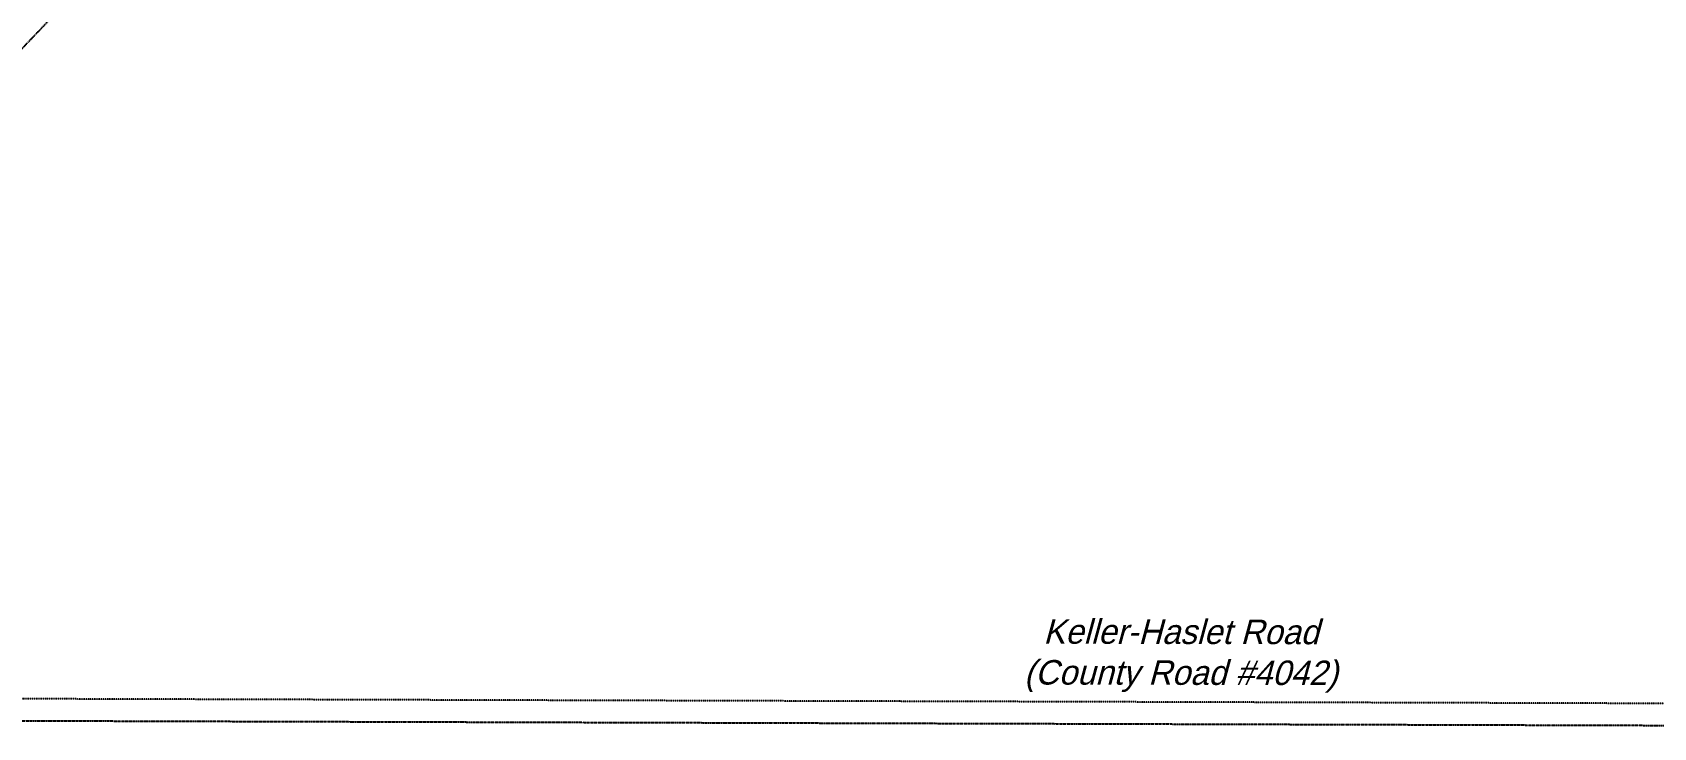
# Model space of a CAD drawing. Header units: feet. Extents: x 2327405 to 2393004, y 6977726 to 7089689.
# Drawn here: x 2340640 to 2341565, y 7038741 to 7039138 of the extents above; entities that cross this region are included whole.
import ezdxf

# ---------------------------------------------------------------- set-up
doc = ezdxf.new("R2010")
doc.units = ezdxf.units.FT
doc.header["$MEASUREMENT"] = 0
for name, pattern in [('HIDN25', [0.0938, 0.0625, -0.0313]), ('HIDN50', [0.1875, 0.125, -0.0625]), ('PHANTOM2', [1.25, 0.625, -0.125, 0.125, -0.125, 0.125, -0.125])]:
    doc.linetypes.add(name, pattern=pattern)
doc.layers.get('0').update_dxf_attribs({"linetype": 'CONTINUOUS'})
for name, color, linetype in [('F-CURB', 252, 'HIDN25'), ('s-adjoiner', 252, 'PHANTOM2'), ('s-EASE', 251, 'HIDN50'), ('s-street names', 252, 'CONTINUOUS')]:
    doc.layers.add(name, color=color, linetype=linetype)
doc.styles.add('TB', font='tb-ld.shx', dxfattribs={"oblique": 15, "height": 1.377953})

# ---------------------------------------------------------------- blocks, each defined once
blk = doc.blocks.new('2005042-10b')
at = {"layer": 'F-CURB'}
blk.add_line((2340500.53702, 7038987.54303), (2341402.13443, 7039934.82596), dxfattribs=at)
at = {"layer": 's-adjoiner'}
blk.add_line((2340595.5905, 7038744.69688), (2342015.67625, 7038740.67036), dxfattribs=at)
at = {"layer": 's-EASE'}
blk.add_line((2342015.5669, 7038753.17072), (2340595.48115, 7038757.19724), dxfattribs=at)
at = {"layer": 's-street names', "insert": (2341295.4711, 7038781.63165), "char_height": 14, "width": 305.25249, "attachment_point": 5, "rotation": 359.8814356, "style": 'TB'}
blk.add_mtext('Keller-Haslet Road\\P(County Road #4042)', dxfattribs=at)

msp = doc.modelspace()

# ---------------------------------------------------------------- block references
msp.add_blockref('2005042-10b', (0, 0))
msp.add_blockref('2005042-10b', (0, 0))

doc.saveas('drawing.dxf')
